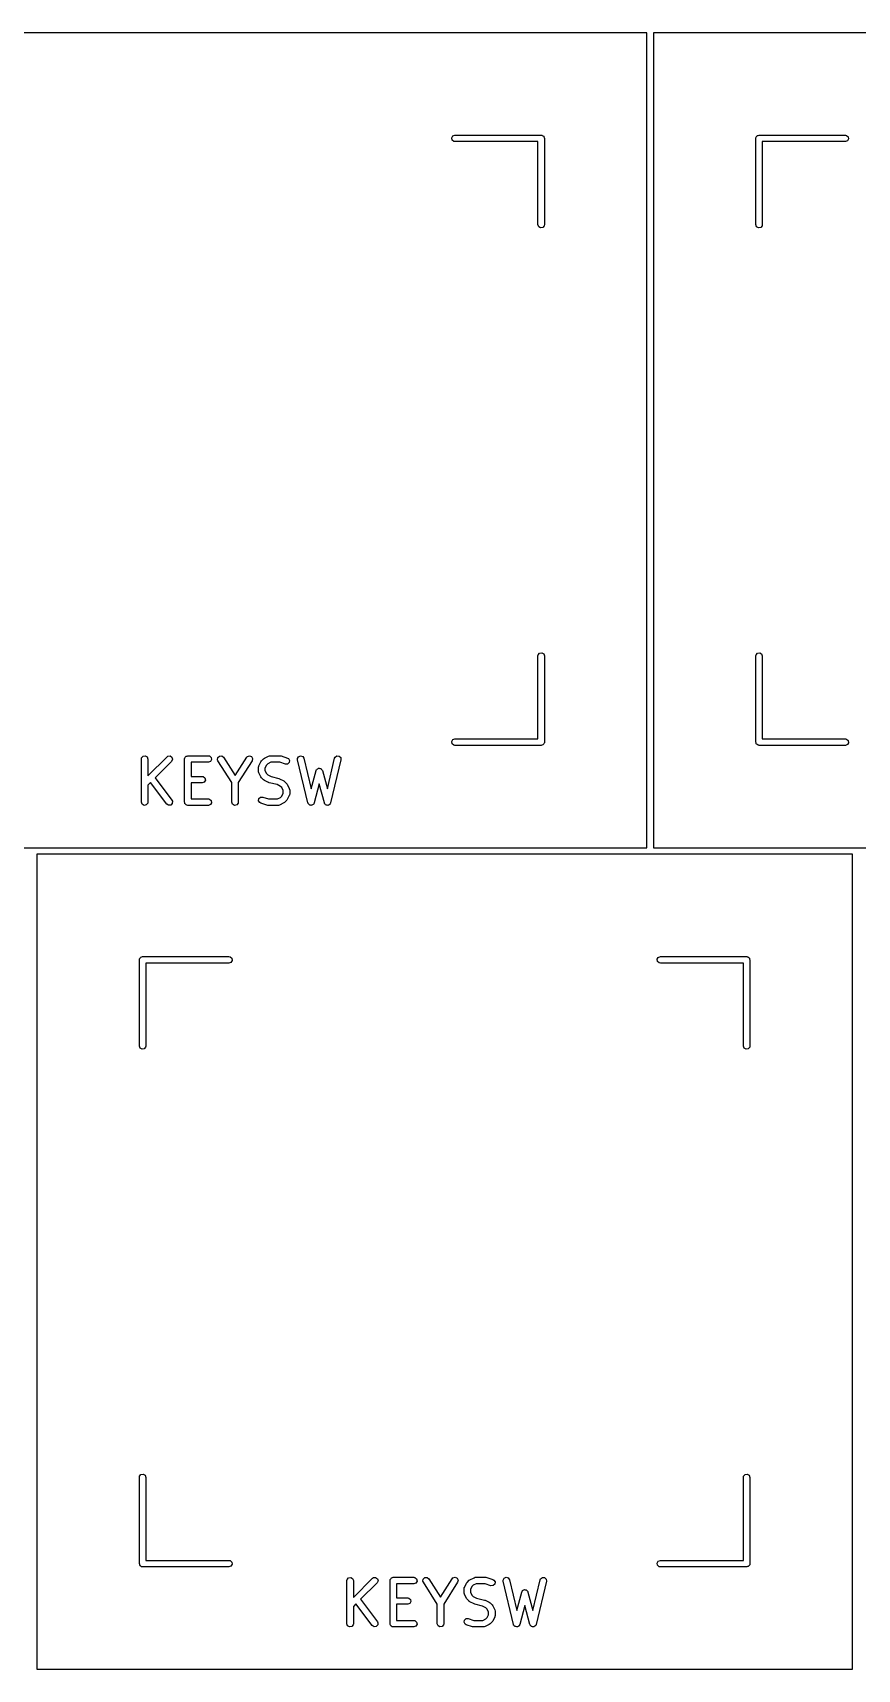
# Model space of a CAD drawing. Extents: x 382 to 810, y -162 to 0.
# Drawn here: x 667.52 to 686.63, y -121.3 to -83.35 of the extents above; entities that cross this region are included whole.
import ezdxf

# ---------------------------------------------------------------- set-up
doc = ezdxf.new("R2010")
doc.units = 0
doc.layers.add('BLACK', color=7, linetype='CONTINUOUS')

msp = doc.modelspace()

# ---------------------------------------------------------------- linework, layer by layer
at = {"layer": 'BLACK', "linetype": 'CONTINUOUS'}
for p, q in [((672.305, -83.3495), (662.855, -83.3495)), ((681.755, -83.3495), (672.305, -83.3495)), ((681.755, -102.249), (681.755, -83.3495)), ((681.905, -83.3495), (681.905, -102.249)), ((691.355, -83.3495), (681.905, -83.3495)), ((677.232, -85.7865), (677.257, -85.742)), ((677.257, -85.742), (677.305, -85.7245)), ((677.305, -85.7245), (679.305, -85.7245)), ((679.305, -85.7245), (679.315, -85.7262)), ((679.315, -85.7262), (679.319, -85.7256)), ((679.319, -85.7256), (679.321, -85.7273)), ((679.321, -85.7273), (679.331, -85.729)), ((679.331, -85.729), (679.346, -85.7415)), ((679.346, -85.7415), (679.363, -85.7513)), ((679.363, -85.7513), (679.365, -85.7576)), ((679.365, -85.7576), (679.37, -85.762)), ((679.37, -85.762), (679.374, -85.7812)), ((684.285, -85.7738), (684.298, -85.7589)), ((684.298, -85.7589), (684.307, -85.742)), ((684.307, -85.742), (684.314, -85.7397)), ((684.314, -85.7397), (684.318, -85.7345)), ((684.318, -85.7345), (684.337, -85.7312)), ((684.337, -85.7312), (684.355, -85.7245)), ((684.355, -85.7245), (686.355, -85.7245)), ((686.355, -85.7245), (686.381, -85.729)), ((686.381, -85.729), (686.42, -85.762)), ((686.42, -85.762), (686.429, -85.8125)), ((677.241, -85.837), (677.232, -85.7865)), ((677.28, -85.87), (677.241, -85.837)), ((677.305, -85.8745), (677.28, -85.87)), ((679.23, -85.8745), (677.305, -85.8745)), ((679.23, -87.7995), (679.23, -85.8745)), ((679.374, -85.7812), (679.38, -85.7995)), ((679.38, -85.7995), (679.38, -87.7995)), ((684.28, -85.7995), (684.282, -85.7897)), ((684.28, -87.7995), (684.28, -85.7995)), ((684.282, -85.7865), (684.283, -85.7836)), ((684.282, -85.7897), (684.282, -85.7865)), ((684.283, -85.7836), (684.285, -85.7738)), ((686.355, -85.8745), (684.43, -85.8745)), ((684.43, -85.8745), (684.43, -87.7995)), ((686.404, -85.8569), (686.355, -85.8745)), ((686.429, -85.8125), (686.404, -85.8569)), ((679.248, -87.8477), (679.23, -87.7995)), ((679.292, -87.8734), (679.248, -87.8477)), ((679.343, -87.8644), (679.292, -87.8734)), ((679.376, -87.8251), (679.343, -87.8644)), ((679.38, -87.7995), (679.376, -87.8251)), ((684.298, -87.8477), (684.28, -87.7995)), ((684.342, -87.8734), (684.298, -87.8477)), ((684.393, -87.8644), (684.342, -87.8734)), ((684.426, -87.8251), (684.393, -87.8644)), ((684.43, -87.7995), (684.426, -87.8251)), ((679.23, -97.7995), (679.235, -97.7738)), ((679.23, -99.7245), (679.23, -97.7995)), ((679.235, -97.7738), (679.268, -97.7345)), ((679.268, -97.7345), (679.319, -97.7256)), ((679.319, -97.7256), (679.363, -97.7513)), ((679.363, -97.7513), (679.38, -97.7995)), ((679.38, -97.7995), (679.38, -99.7995)), ((684.28, -97.7995), (684.285, -97.7738)), ((684.28, -99.7995), (684.28, -97.7995)), ((684.285, -97.7738), (684.318, -97.7345)), ((684.318, -97.7345), (684.369, -97.7256)), ((684.369, -97.7256), (684.413, -97.7513)), ((684.413, -97.7513), (684.43, -97.7995)), ((684.43, -97.7995), (684.43, -99.7245)), ((677.232, -99.7865), (677.257, -99.742)), ((677.241, -99.837), (677.232, -99.7865)), ((677.257, -99.742), (677.305, -99.7245)), ((677.305, -99.7245), (679.23, -99.7245)), ((679.38, -99.7995), (679.379, -99.8092)), ((684.287, -99.8178), (684.28, -99.7995)), ((684.43, -99.7245), (686.355, -99.7245)), ((686.355, -99.7245), (686.381, -99.729)), ((686.381, -99.729), (686.42, -99.762)), ((686.42, -99.762), (686.429, -99.8125)), ((670.04, -100.192), (670.045, -100.166)), ((670.045, -100.166), (670.078, -100.127)), ((670.078, -100.127), (670.128, -100.118)), ((670.128, -100.118), (670.172, -100.144)), ((670.172, -100.144), (670.19, -100.192)), ((670.19, -100.582), (670.633, -100.139)), ((670.633, -100.139), (670.655, -100.124)), ((670.655, -100.124), (670.706, -100.119)), ((670.706, -100.119), (670.748, -100.149)), ((670.748, -100.149), (670.761, -100.198)), ((671.04, -100.192), (671.042, -100.182)), ((671.041, -100.179), (671.043, -100.176)), ((671.042, -100.182), (671.041, -100.179)), ((671.043, -100.176), (671.045, -100.166)), ((671.045, -100.166), (671.057, -100.151)), ((671.057, -100.151), (671.067, -100.134)), ((671.067, -100.134), (671.073, -100.132)), ((671.073, -100.132), (671.078, -100.127)), ((671.078, -100.127), (671.097, -100.123)), ((671.097, -100.123), (671.115, -100.117)), ((671.115, -100.117), (671.591, -100.117)), ((671.591, -100.117), (671.617, -100.121)), ((671.617, -100.121), (671.656, -100.154)), ((671.656, -100.154), (671.665, -100.205)), ((671.804, -100.208), (671.81, -100.157)), ((671.81, -100.157), (671.848, -100.123)), ((671.848, -100.123), (671.9, -100.12)), ((671.9, -100.12), (671.94, -100.152)), ((671.94, -100.152), (672.21, -100.576)), ((672.21, -100.576), (672.48, -100.152)), ((672.48, -100.152), (672.498, -100.132)), ((672.498, -100.132), (672.547, -100.117)), ((672.547, -100.117), (672.594, -100.136)), ((672.594, -100.136), (672.618, -100.182)), ((672.618, -100.182), (672.607, -100.232)), ((672.824, -100.234), (672.872, -100.186)), ((672.872, -100.186), (672.89, -100.174)), ((672.89, -100.174), (672.891, -100.172)), ((672.891, -100.172), (672.986, -100.125)), ((672.986, -100.125), (673.011, -100.117)), ((673.011, -100.117), (673.016, -100.118)), ((673.016, -100.118), (673.02, -100.117)), ((673.02, -100.117), (673.258, -100.117)), ((673.258, -100.117), (673.28, -100.121)), ((673.28, -100.121), (673.282, -100.121)), ((673.282, -100.121), (673.424, -100.168)), ((673.424, -100.168), (673.447, -100.181)), ((673.447, -100.181), (673.474, -100.224)), ((673.66, -100.183), (673.683, -100.137)), ((673.661, -100.209), (673.66, -100.183)), ((673.683, -100.137), (673.73, -100.117)), ((673.73, -100.117), (673.779, -100.132)), ((673.779, -100.132), (673.807, -100.174)), ((673.807, -100.174), (673.976, -100.885)), ((674.349, -100.885), (674.518, -100.174)), ((674.518, -100.174), (674.529, -100.151)), ((674.529, -100.151), (674.57, -100.12)), ((674.57, -100.12), (674.621, -100.123)), ((674.621, -100.123), (674.658, -100.158)), ((674.658, -100.158), (674.664, -100.209)), ((677.28, -99.87), (677.241, -99.837)), ((677.305, -99.8745), (677.28, -99.87)), ((679.305, -99.8745), (677.305, -99.8745)), ((679.324, -99.8678), (679.305, -99.8745)), ((679.343, -99.8644), (679.324, -99.8678)), ((679.347, -99.8593), (679.343, -99.8644)), ((679.354, -99.8569), (679.347, -99.8593)), ((679.363, -99.8401), (679.354, -99.8569)), ((679.376, -99.8251), (679.363, -99.8401)), ((679.378, -99.8154), (679.376, -99.8251)), ((679.379, -99.8125), (679.378, -99.8154)), ((679.379, -99.8092), (679.379, -99.8125)), ((684.291, -99.837), (684.287, -99.8178)), ((684.296, -99.8413), (684.291, -99.837)), ((684.298, -99.8477), (684.296, -99.8413)), ((684.315, -99.8574), (684.298, -99.8477)), ((684.33, -99.87), (684.315, -99.8574)), ((684.34, -99.8717), (684.33, -99.87)), ((684.342, -99.8734), (684.34, -99.8717)), ((684.346, -99.8728), (684.342, -99.8734)), ((684.355, -99.8745), (684.346, -99.8728)), ((686.355, -99.8745), (684.355, -99.8745)), ((686.404, -99.8569), (686.355, -99.8745)), ((686.429, -99.8125), (686.404, -99.8569)), ((670.04, -101.192), (670.04, -100.192)), ((670.19, -100.192), (670.19, -100.582)), ((670.739, -100.245), (670.357, -100.627)), ((670.761, -100.198), (670.739, -100.245)), ((671.04, -101.192), (671.04, -100.192)), ((671.591, -100.267), (671.19, -100.267)), ((671.19, -100.267), (671.19, -100.593)), ((671.639, -100.249), (671.591, -100.267)), ((671.665, -100.205), (671.639, -100.249)), ((671.814, -100.232), (671.804, -100.208)), ((672.135, -100.737), (671.814, -100.232)), ((672.607, -100.232), (672.285, -100.737)), ((672.754, -100.382), (672.759, -100.357)), ((672.754, -100.478), (672.754, -100.382)), ((672.756, -100.482), (672.754, -100.478)), ((672.755, -100.486), (672.756, -100.482)), ((672.762, -100.511), (672.755, -100.486)), ((672.759, -100.357), (672.762, -100.353)), ((672.762, -100.349), (672.81, -100.254)), ((672.762, -100.353), (672.762, -100.349)), ((672.81, -100.606), (672.762, -100.511)), ((672.81, -100.254), (672.823, -100.235)), ((672.823, -100.235), (672.824, -100.234)), ((672.939, -100.331), (672.904, -100.4)), ((672.904, -100.4), (672.904, -100.46)), ((672.904, -100.46), (672.939, -100.528)), ((672.969, -100.301), (672.939, -100.331)), ((672.939, -100.528), (672.969, -100.559)), ((673.037, -100.267), (672.969, -100.301)), ((672.969, -100.559), (673.046, -100.597)), ((673.246, -100.267), (673.037, -100.267)), ((673.377, -100.311), (673.246, -100.267)), ((673.428, -100.309), (673.377, -100.311)), ((673.467, -100.275), (673.428, -100.309)), ((673.474, -100.224), (673.467, -100.275)), ((673.899, -101.209), (673.661, -100.209)), ((673.976, -100.885), (674.09, -100.458)), ((674.09, -100.458), (674.101, -100.435)), ((674.101, -100.435), (674.107, -100.431)), ((674.107, -100.431), (674.11, -100.424)), ((674.11, -100.424), (674.127, -100.416)), ((674.127, -100.416), (674.143, -100.405)), ((674.143, -100.405), (674.15, -100.406)), ((674.15, -100.406), (674.156, -100.403)), ((674.156, -100.403), (674.175, -100.408)), ((674.175, -100.408), (674.194, -100.41)), ((674.194, -100.41), (674.199, -100.414)), ((674.199, -100.414), (674.206, -100.416)), ((674.206, -100.416), (674.217, -100.432)), ((674.217, -100.432), (674.231, -100.446)), ((674.231, -100.446), (674.231, -100.453)), ((674.231, -100.453), (674.235, -100.458)), ((674.235, -100.458), (674.349, -100.885)), ((674.664, -100.209), (674.426, -101.209)), ((670.25, -100.735), (670.19, -100.794)), ((670.19, -100.794), (670.19, -101.192)), ((670.626, -101.237), (670.25, -100.735)), ((670.357, -100.627), (670.746, -101.147)), ((671.19, -100.593), (671.448, -100.593)), ((671.448, -100.743), (671.19, -100.743)), ((671.19, -100.743), (671.19, -101.117)), ((671.448, -100.593), (671.474, -100.598)), ((671.497, -100.725), (671.448, -100.743)), ((671.474, -100.598), (671.513, -100.63)), ((671.522, -100.681), (671.497, -100.725)), ((671.513, -100.63), (671.522, -100.681)), ((672.135, -101.192), (672.135, -100.737)), ((672.285, -100.737), (672.285, -101.192)), ((672.811, -100.607), (672.81, -100.606)), ((672.824, -100.626), (672.811, -100.607)), ((672.872, -100.673), (672.824, -100.626)), ((672.873, -100.674), (672.872, -100.673)), ((672.891, -100.687), (672.873, -100.674)), ((672.986, -100.735), (672.891, -100.687)), ((672.99, -100.735), (672.986, -100.735)), ((673.002, -100.741), (672.99, -100.735)), ((673.184, -100.786), (673.002, -100.741)), ((673.046, -100.597), (673.228, -100.643)), ((673.261, -100.825), (673.184, -100.786)), ((673.228, -100.643), (673.24, -100.648)), ((673.24, -100.648), (673.244, -100.649)), ((673.244, -100.649), (673.339, -100.696)), ((673.291, -100.855), (673.261, -100.825)), ((673.326, -100.924), (673.291, -100.855)), ((673.326, -100.984), (673.326, -100.924)), ((673.339, -100.696), (673.357, -100.71)), ((673.357, -100.71), (673.359, -100.71)), ((673.359, -100.71), (673.406, -100.758)), ((673.406, -100.758), (673.419, -100.776)), ((673.419, -100.776), (673.42, -100.777)), ((673.42, -100.777), (673.468, -100.873)), ((673.468, -100.873), (673.475, -100.898)), ((673.475, -100.898), (673.474, -100.902)), ((673.474, -100.902), (673.476, -100.906)), ((673.476, -100.906), (673.476, -101.001)), ((674.163, -100.769), (674.045, -101.211)), ((674.281, -101.211), (674.163, -100.769)), ((670.058, -101.24), (670.04, -101.192)), ((670.102, -101.266), (670.058, -101.24)), ((670.153, -101.257), (670.102, -101.266)), ((670.185, -101.217), (670.153, -101.257)), ((670.19, -101.192), (670.185, -101.217)), ((670.669, -101.265), (670.626, -101.237)), ((670.72, -101.259), (670.669, -101.265)), ((670.755, -101.221), (670.72, -101.259)), ((670.746, -101.147), (670.758, -101.17)), ((670.758, -101.17), (670.755, -101.221)), ((671.047, -101.21), (671.04, -101.192)), ((671.05, -101.229), (671.047, -101.21)), ((671.055, -101.234), (671.05, -101.229)), ((671.058, -101.24), (671.055, -101.234)), ((671.074, -101.25), (671.058, -101.24)), ((671.089, -101.262), (671.074, -101.25)), ((671.099, -101.264), (671.089, -101.262)), ((671.102, -101.266), (671.099, -101.264)), ((671.105, -101.265), (671.102, -101.266)), ((671.115, -101.267), (671.105, -101.265)), ((671.591, -101.267), (671.115, -101.267)), ((671.19, -101.117), (671.591, -101.117)), ((671.591, -101.117), (671.617, -101.121)), ((671.639, -101.249), (671.591, -101.267)), ((671.617, -101.121), (671.656, -101.154)), ((671.665, -101.205), (671.639, -101.249)), ((671.656, -101.154), (671.665, -101.205)), ((672.153, -101.24), (672.135, -101.192)), ((672.197, -101.266), (672.153, -101.24)), ((672.248, -101.257), (672.197, -101.266)), ((672.281, -101.217), (672.248, -101.257)), ((672.285, -101.192), (672.281, -101.217)), ((672.756, -101.159), (672.763, -101.108)), ((672.783, -101.203), (672.756, -101.159)), ((672.763, -101.108), (672.802, -101.074)), ((672.806, -101.215), (672.783, -101.203)), ((672.802, -101.074), (672.853, -101.073)), ((672.948, -101.263), (672.806, -101.215)), ((672.853, -101.073), (672.984, -101.117)), ((672.95, -101.263), (672.948, -101.263)), ((672.972, -101.267), (672.95, -101.263)), ((673.21, -101.267), (672.972, -101.267)), ((672.984, -101.117), (673.193, -101.117)), ((673.193, -101.117), (673.261, -101.083)), ((673.214, -101.265), (673.21, -101.267)), ((673.219, -101.266), (673.214, -101.265)), ((673.244, -101.259), (673.219, -101.266)), ((673.339, -101.211), (673.244, -101.259)), ((673.261, -101.083), (673.291, -101.052)), ((673.291, -101.052), (673.326, -100.984)), ((673.34, -101.21), (673.339, -101.211)), ((673.359, -101.197), (673.34, -101.21)), ((673.406, -101.15), (673.359, -101.197)), ((673.407, -101.148), (673.406, -101.15)), ((673.42, -101.13), (673.407, -101.148)), ((673.468, -101.035), (673.42, -101.13)), ((673.471, -101.027), (673.468, -101.03)), ((673.468, -101.03), (673.468, -101.035)), ((673.476, -101.001), (673.471, -101.027)), ((673.904, -101.216), (673.899, -101.209)), ((673.904, -101.224), (673.904, -101.216)), ((673.917, -101.237), (673.904, -101.224)), ((673.927, -101.252), (673.917, -101.237)), ((673.935, -101.254), (673.927, -101.252)), ((673.941, -101.26), (673.935, -101.254)), ((673.959, -101.261), (673.941, -101.26)), ((673.977, -101.267), (673.959, -101.261)), ((673.984, -101.264), (673.977, -101.267)), ((673.992, -101.264), (673.984, -101.264)), ((674.007, -101.254), (673.992, -101.264)), ((674.024, -101.246), (674.007, -101.254)), ((674.027, -101.239), (674.024, -101.246)), ((674.034, -101.235), (674.027, -101.239)), ((674.045, -101.211), (674.034, -101.235)), ((674.285, -101.218), (674.281, -101.211)), ((674.286, -101.225), (674.285, -101.218)), ((674.299, -101.238), (674.286, -101.225)), ((674.31, -101.253), (674.299, -101.238)), ((674.318, -101.255), (674.31, -101.253)), ((674.323, -101.261), (674.318, -101.255)), ((674.342, -101.262), (674.323, -101.261)), ((674.36, -101.267), (674.342, -101.262)), ((674.367, -101.263), (674.36, -101.267)), ((674.375, -101.264), (674.367, -101.263)), ((674.389, -101.253), (674.375, -101.264)), ((674.406, -101.245), (674.389, -101.253)), ((674.409, -101.238), (674.406, -101.245)), ((674.416, -101.233), (674.409, -101.238)), ((674.426, -101.209), (674.416, -101.233)), ((662.855, -102.249), (667.543, -102.249)), ((667.543, -102.249), (681.755, -102.249)), ((667.618, -102.399), (667.618, -121.299)), ((681.83, -102.399), (667.618, -102.399)), ((686.518, -102.399), (681.83, -102.399)), ((681.905, -102.249), (686.593, -102.249)), ((686.518, -121.299), (686.518, -102.399)), ((686.593, -102.249), (700.805, -102.249)), ((669.993, -104.849), (669.995, -104.84)), ((669.993, -106.849), (669.993, -104.849)), ((669.994, -104.836), (669.996, -104.834)), ((669.995, -104.84), (669.994, -104.836)), ((669.996, -104.834), (669.998, -104.824)), ((669.998, -104.824), (670.01, -104.809)), ((670.01, -104.809), (670.02, -104.792)), ((670.02, -104.792), (670.026, -104.79)), ((670.026, -104.79), (670.03, -104.785)), ((670.03, -104.785), (670.05, -104.781)), ((670.05, -104.781), (670.068, -104.774)), ((670.068, -104.774), (672.068, -104.774)), ((672.068, -104.924), (670.143, -104.924)), ((670.143, -104.924), (670.143, -106.849)), ((672.068, -104.774), (672.094, -104.779)), ((672.116, -104.907), (672.068, -104.924)), ((672.094, -104.779), (672.133, -104.812)), ((672.142, -104.863), (672.116, -104.907)), ((672.133, -104.812), (672.142, -104.863)), ((681.994, -104.836), (682.02, -104.792)), ((682.003, -104.887), (681.994, -104.836)), ((682.042, -104.92), (682.003, -104.887)), ((682.02, -104.792), (682.068, -104.774)), ((682.068, -104.924), (682.042, -104.92)), ((682.068, -104.774), (684.068, -104.774)), ((683.993, -104.924), (682.068, -104.924)), ((683.993, -106.849), (683.993, -104.924)), ((684.068, -104.774), (684.078, -104.776)), ((684.078, -104.776), (684.081, -104.776)), ((684.081, -104.776), (684.084, -104.777)), ((684.084, -104.777), (684.094, -104.779)), ((684.094, -104.779), (684.109, -104.792)), ((684.109, -104.792), (684.125, -104.801)), ((684.125, -104.801), (684.128, -104.808)), ((684.128, -104.808), (684.133, -104.812)), ((684.133, -104.812), (684.136, -104.831)), ((684.136, -104.831), (684.143, -104.849)), ((684.143, -104.849), (684.143, -106.849)), ((670.011, -106.898), (669.993, -106.849)), ((670.055, -106.923), (670.011, -106.898)), ((670.105, -106.914), (670.055, -106.923)), ((670.138, -106.875), (670.105, -106.914)), ((670.143, -106.849), (670.138, -106.875)), ((684.011, -106.898), (683.993, -106.849)), ((684.055, -106.923), (684.011, -106.898)), ((684.105, -106.914), (684.055, -106.923)), ((684.138, -106.875), (684.105, -106.914)), ((684.143, -106.849), (684.138, -106.875)), ((669.993, -116.849), (669.998, -116.824)), ((669.993, -118.849), (669.993, -116.849)), ((669.998, -116.824), (670.03, -116.785)), ((670.03, -116.785), (670.081, -116.776)), ((670.081, -116.776), (670.125, -116.801)), ((670.125, -116.801), (670.143, -116.849)), ((670.143, -116.849), (670.143, -118.774)), ((683.993, -116.849), (683.998, -116.824)), ((683.993, -118.774), (683.993, -116.849)), ((683.998, -116.824), (684.03, -116.785)), ((684.03, -116.785), (684.081, -116.776)), ((684.081, -116.776), (684.125, -116.801)), ((684.125, -116.801), (684.143, -116.849)), ((684.143, -116.849), (684.143, -118.849)), ((670.143, -118.774), (672.068, -118.774)), ((672.068, -118.774), (672.094, -118.779)), ((672.094, -118.779), (672.133, -118.812)), ((682.02, -118.792), (682.068, -118.774)), ((682.068, -118.774), (683.993, -118.774)), ((670, -118.868), (669.993, -118.849)), ((670.003, -118.887), (670, -118.868)), ((670.008, -118.891), (670.003, -118.887)), ((670.011, -118.898), (670.008, -118.891)), ((670.027, -118.907), (670.011, -118.898)), ((670.042, -118.92), (670.027, -118.907)), ((670.052, -118.922), (670.042, -118.92)), ((670.055, -118.923), (670.052, -118.922)), ((670.058, -118.923), (670.055, -118.923)), ((670.068, -118.924), (670.058, -118.923)), ((672.068, -118.924), (670.068, -118.924)), ((672.116, -118.907), (672.068, -118.924)), ((672.142, -118.863), (672.116, -118.907)), ((672.133, -118.812), (672.142, -118.863)), ((681.994, -118.836), (682.02, -118.792)), ((682.003, -118.887), (681.994, -118.836)), ((682.042, -118.92), (682.003, -118.887)), ((682.068, -118.924), (682.042, -118.92)), ((684.068, -118.924), (682.068, -118.924)), ((684.086, -118.918), (684.068, -118.924)), ((684.105, -118.914), (684.086, -118.918)), ((684.11, -118.909), (684.105, -118.914)), ((684.116, -118.907), (684.11, -118.909)), ((684.126, -118.89), (684.116, -118.907)), ((684.138, -118.875), (684.126, -118.89)), ((684.14, -118.865), (684.138, -118.875)), ((684.142, -118.863), (684.14, -118.865)), ((684.143, -118.849), (684.141, -118.859)), ((684.141, -118.859), (684.142, -118.863)), ((674.803, -119.242), (674.807, -119.216)), ((674.803, -120.242), (674.803, -119.242)), ((674.807, -119.216), (674.84, -119.177)), ((674.84, -119.177), (674.891, -119.168)), ((674.891, -119.168), (674.935, -119.194)), ((674.935, -119.194), (674.953, -119.242)), ((674.953, -119.632), (675.396, -119.189)), ((674.953, -119.242), (674.953, -119.632)), ((675.502, -119.295), (675.119, -119.677)), ((675.396, -119.189), (675.417, -119.174)), ((675.417, -119.174), (675.468, -119.169)), ((675.468, -119.169), (675.51, -119.199)), ((675.524, -119.248), (675.502, -119.295)), ((675.51, -119.199), (675.524, -119.248)), ((675.803, -119.242), (675.804, -119.232)), ((675.803, -120.242), (675.803, -119.242)), ((675.804, -119.229), (675.805, -119.226)), ((675.804, -119.232), (675.804, -119.229)), ((675.805, -119.226), (675.807, -119.216)), ((675.807, -119.216), (675.82, -119.201)), ((675.82, -119.201), (675.829, -119.184)), ((675.829, -119.184), (675.836, -119.182)), ((675.836, -119.182), (675.84, -119.177)), ((675.84, -119.177), (675.859, -119.173)), ((675.859, -119.173), (675.878, -119.167)), ((675.878, -119.167), (676.354, -119.167)), ((676.354, -119.317), (675.953, -119.317)), ((675.953, -119.317), (675.953, -119.643)), ((676.354, -119.167), (676.379, -119.171)), ((676.402, -119.299), (676.354, -119.317)), ((676.379, -119.171), (676.419, -119.204)), ((676.428, -119.255), (676.402, -119.299)), ((676.419, -119.204), (676.428, -119.255)), ((676.566, -119.258), (676.573, -119.207)), ((676.576, -119.282), (676.566, -119.258)), ((676.573, -119.207), (676.611, -119.173)), ((676.898, -119.787), (676.576, -119.282)), ((676.611, -119.173), (676.662, -119.17)), ((676.662, -119.17), (676.703, -119.202)), ((676.703, -119.202), (676.973, -119.626)), ((676.973, -119.626), (677.243, -119.202)), ((677.369, -119.282), (677.048, -119.787)), ((677.243, -119.202), (677.26, -119.182)), ((677.26, -119.182), (677.309, -119.167)), ((677.309, -119.167), (677.357, -119.186)), ((677.357, -119.186), (677.38, -119.232)), ((677.38, -119.232), (677.369, -119.282)), ((677.517, -119.432), (677.521, -119.407)), ((677.517, -119.528), (677.517, -119.432)), ((677.518, -119.532), (677.517, -119.528)), ((677.517, -119.536), (677.518, -119.532)), ((677.525, -119.561), (677.517, -119.536)), ((677.521, -119.407), (677.524, -119.403)), ((677.524, -119.403), (677.525, -119.399)), ((677.525, -119.399), (677.572, -119.304)), ((677.572, -119.304), (677.586, -119.285)), ((677.586, -119.284), (677.634, -119.236)), ((677.586, -119.285), (677.586, -119.284)), ((677.634, -119.236), (677.652, -119.224)), ((677.652, -119.224), (677.654, -119.222)), ((677.654, -119.222), (677.749, -119.175)), ((677.701, -119.381), (677.667, -119.45)), ((677.667, -119.45), (677.667, -119.51)), ((677.667, -119.51), (677.701, -119.578)), ((677.731, -119.351), (677.701, -119.381)), ((677.8, -119.317), (677.731, -119.351)), ((677.749, -119.175), (677.774, -119.167)), ((677.774, -119.167), (677.778, -119.168)), ((677.778, -119.168), (677.782, -119.167)), ((677.782, -119.167), (678.02, -119.167)), ((678.008, -119.317), (677.8, -119.317)), ((678.14, -119.361), (678.008, -119.317)), ((678.02, -119.167), (678.042, -119.171)), ((678.042, -119.171), (678.044, -119.171)), ((678.044, -119.171), (678.187, -119.218)), ((678.191, -119.359), (678.14, -119.361)), ((678.187, -119.218), (678.21, -119.231)), ((678.229, -119.325), (678.191, -119.359)), ((678.21, -119.231), (678.237, -119.274)), ((678.237, -119.274), (678.229, -119.325)), ((678.422, -119.233), (678.445, -119.187)), ((678.424, -119.259), (678.422, -119.233)), ((678.662, -120.259), (678.424, -119.259)), ((678.445, -119.187), (678.492, -119.167)), ((678.492, -119.167), (678.541, -119.182)), ((678.541, -119.182), (678.57, -119.224)), ((678.57, -119.224), (678.739, -119.935)), ((678.739, -119.935), (678.853, -119.508)), ((678.853, -119.508), (678.864, -119.485)), ((678.864, -119.485), (678.869, -119.481)), ((678.869, -119.481), (678.872, -119.474)), ((678.872, -119.474), (678.89, -119.466)), ((678.89, -119.466), (678.906, -119.455)), ((678.906, -119.455), (678.912, -119.456)), ((678.912, -119.456), (678.919, -119.453)), ((678.919, -119.453), (678.937, -119.458)), ((678.937, -119.458), (678.957, -119.46)), ((678.957, -119.46), (678.962, -119.464)), ((678.962, -119.464), (678.968, -119.466)), ((678.968, -119.466), (678.979, -119.482)), ((678.979, -119.482), (678.993, -119.496)), ((678.993, -119.496), (678.994, -119.503)), ((678.994, -119.503), (678.998, -119.508)), ((678.998, -119.508), (679.111, -119.935)), ((679.111, -119.935), (679.281, -119.224)), ((679.427, -119.259), (679.189, -120.259)), ((679.281, -119.224), (679.291, -119.201)), ((679.291, -119.201), (679.332, -119.17)), ((679.332, -119.17), (679.383, -119.173)), ((679.383, -119.173), (679.421, -119.208)), ((679.421, -119.208), (679.427, -119.259)), ((675.012, -119.785), (674.953, -119.844)), ((674.953, -119.844), (674.953, -120.242)), ((675.389, -120.287), (675.012, -119.785)), ((675.119, -119.677), (675.509, -120.197)), ((675.953, -119.643), (676.211, -119.643)), ((676.211, -119.793), (675.953, -119.793)), ((675.953, -119.793), (675.953, -120.167)), ((676.211, -119.643), (676.237, -119.648)), ((676.259, -119.775), (676.211, -119.793)), ((676.237, -119.648), (676.276, -119.68)), ((676.285, -119.731), (676.259, -119.775)), ((676.276, -119.68), (676.285, -119.731)), ((676.898, -120.242), (676.898, -119.787)), ((677.048, -119.787), (677.048, -120.242)), ((677.572, -119.656), (677.525, -119.561)), ((677.574, -119.657), (677.572, -119.656)), ((677.586, -119.676), (677.574, -119.657)), ((677.634, -119.723), (677.586, -119.676)), ((677.635, -119.724), (677.634, -119.723)), ((677.654, -119.737), (677.635, -119.724)), ((677.749, -119.785), (677.654, -119.737)), ((677.701, -119.578), (677.731, -119.609)), ((677.731, -119.609), (677.808, -119.647)), ((677.752, -119.785), (677.749, -119.785)), ((677.764, -119.791), (677.752, -119.785)), ((677.947, -119.836), (677.764, -119.791)), ((677.808, -119.647), (677.991, -119.693)), ((678.024, -119.875), (677.947, -119.836)), ((677.991, -119.693), (678.003, -119.698)), ((678.003, -119.698), (678.006, -119.699)), ((678.006, -119.699), (678.102, -119.746)), ((678.054, -119.905), (678.024, -119.875)), ((678.088, -119.974), (678.054, -119.905)), ((678.102, -119.746), (678.12, -119.76)), ((678.12, -119.76), (678.121, -119.76)), ((678.121, -119.76), (678.169, -119.808)), ((678.169, -119.808), (678.182, -119.826)), ((678.182, -119.826), (678.183, -119.827)), ((678.183, -119.827), (678.23, -119.923)), ((678.925, -119.819), (678.807, -120.261)), ((679.043, -120.261), (678.925, -119.819)), ((674.82, -120.29), (674.803, -120.242)), ((674.864, -120.316), (674.82, -120.29)), ((674.948, -120.267), (674.915, -120.307)), ((674.953, -120.242), (674.948, -120.267)), ((675.432, -120.315), (675.389, -120.287)), ((675.518, -120.271), (675.483, -120.309)), ((675.509, -120.197), (675.521, -120.22)), ((675.521, -120.22), (675.518, -120.271)), ((675.809, -120.26), (675.803, -120.242)), ((675.813, -120.279), (675.809, -120.26)), ((675.818, -120.284), (675.813, -120.279)), ((675.82, -120.29), (675.818, -120.284)), ((675.837, -120.3), (675.82, -120.29)), ((675.953, -120.167), (676.354, -120.167)), ((676.354, -120.167), (676.379, -120.171)), ((676.402, -120.299), (676.354, -120.317)), ((676.379, -120.171), (676.419, -120.204)), ((676.428, -120.255), (676.402, -120.299)), ((676.419, -120.204), (676.428, -120.255)), ((676.915, -120.29), (676.898, -120.242)), ((676.96, -120.316), (676.915, -120.29)), ((677.043, -120.267), (677.01, -120.307)), ((677.048, -120.242), (677.043, -120.267)), ((677.518, -120.209), (677.526, -120.158)), ((677.545, -120.253), (677.518, -120.209)), ((677.526, -120.158), (677.564, -120.124)), ((677.568, -120.265), (677.545, -120.253)), ((677.564, -120.124), (677.616, -120.123)), ((677.711, -120.313), (677.568, -120.265)), ((677.616, -120.123), (677.747, -120.167)), ((677.747, -120.167), (677.955, -120.167)), ((677.955, -120.167), (678.024, -120.133)), ((678.102, -120.261), (678.006, -120.309)), ((678.024, -120.133), (678.054, -120.102)), ((678.054, -120.102), (678.088, -120.034)), ((678.088, -120.034), (678.088, -119.974)), ((678.103, -120.26), (678.102, -120.261)), ((678.121, -120.247), (678.103, -120.26)), ((678.169, -120.2), (678.121, -120.247)), ((678.183, -120.18), (678.169, -120.198)), ((678.169, -120.198), (678.169, -120.2)), ((678.23, -120.085), (678.183, -120.18)), ((678.23, -119.923), (678.238, -119.948)), ((678.231, -120.08), (678.23, -120.085)), ((678.234, -120.077), (678.231, -120.08)), ((678.238, -120.051), (678.234, -120.077)), ((678.238, -119.948), (678.237, -119.952)), ((678.237, -119.952), (678.238, -119.956)), ((678.238, -119.956), (678.238, -120.051)), ((678.666, -120.266), (678.662, -120.259)), ((678.667, -120.274), (678.666, -120.266)), ((678.68, -120.287), (678.667, -120.274)), ((678.69, -120.302), (678.68, -120.287)), ((678.786, -120.296), (678.769, -120.304)), ((678.79, -120.289), (678.786, -120.296)), ((678.796, -120.285), (678.79, -120.289)), ((678.807, -120.261), (678.796, -120.285)), ((679.048, -120.268), (679.043, -120.261)), ((679.049, -120.275), (679.048, -120.268)), ((679.062, -120.288), (679.049, -120.275)), ((679.073, -120.303), (679.062, -120.288)), ((679.169, -120.295), (679.152, -120.303)), ((679.172, -120.288), (679.169, -120.295)), ((679.178, -120.283), (679.172, -120.288)), ((679.189, -120.259), (679.178, -120.283)), ((674.915, -120.307), (674.864, -120.316)), ((675.483, -120.309), (675.432, -120.315)), ((675.852, -120.312), (675.837, -120.3)), ((675.862, -120.314), (675.852, -120.312)), ((675.864, -120.316), (675.862, -120.314)), ((675.868, -120.315), (675.864, -120.316)), ((675.878, -120.317), (675.868, -120.315)), ((676.354, -120.317), (675.878, -120.317)), ((677.01, -120.307), (676.96, -120.316)), ((677.713, -120.313), (677.711, -120.313)), ((677.735, -120.317), (677.713, -120.313)), ((677.973, -120.317), (677.735, -120.317)), ((677.977, -120.315), (677.973, -120.317)), ((677.981, -120.316), (677.977, -120.315)), ((678.006, -120.309), (677.981, -120.316)), ((678.697, -120.304), (678.69, -120.302)), ((678.703, -120.31), (678.697, -120.304)), ((678.721, -120.311), (678.703, -120.31)), ((678.739, -120.317), (678.721, -120.311)), ((678.746, -120.314), (678.739, -120.317)), ((678.754, -120.314), (678.746, -120.314)), ((678.769, -120.304), (678.754, -120.314)), ((679.08, -120.305), (679.073, -120.303)), ((679.086, -120.311), (679.08, -120.305)), ((679.104, -120.312), (679.086, -120.311)), ((679.122, -120.317), (679.104, -120.312)), ((679.129, -120.313), (679.122, -120.317)), ((679.137, -120.314), (679.129, -120.313)), ((679.152, -120.303), (679.137, -120.314)), ((667.618, -121.299), (677.068, -121.299)), ((677.068, -121.299), (686.518, -121.299))]:
    msp.add_line(p, q, dxfattribs=at)

doc.saveas('drawing.dxf')
